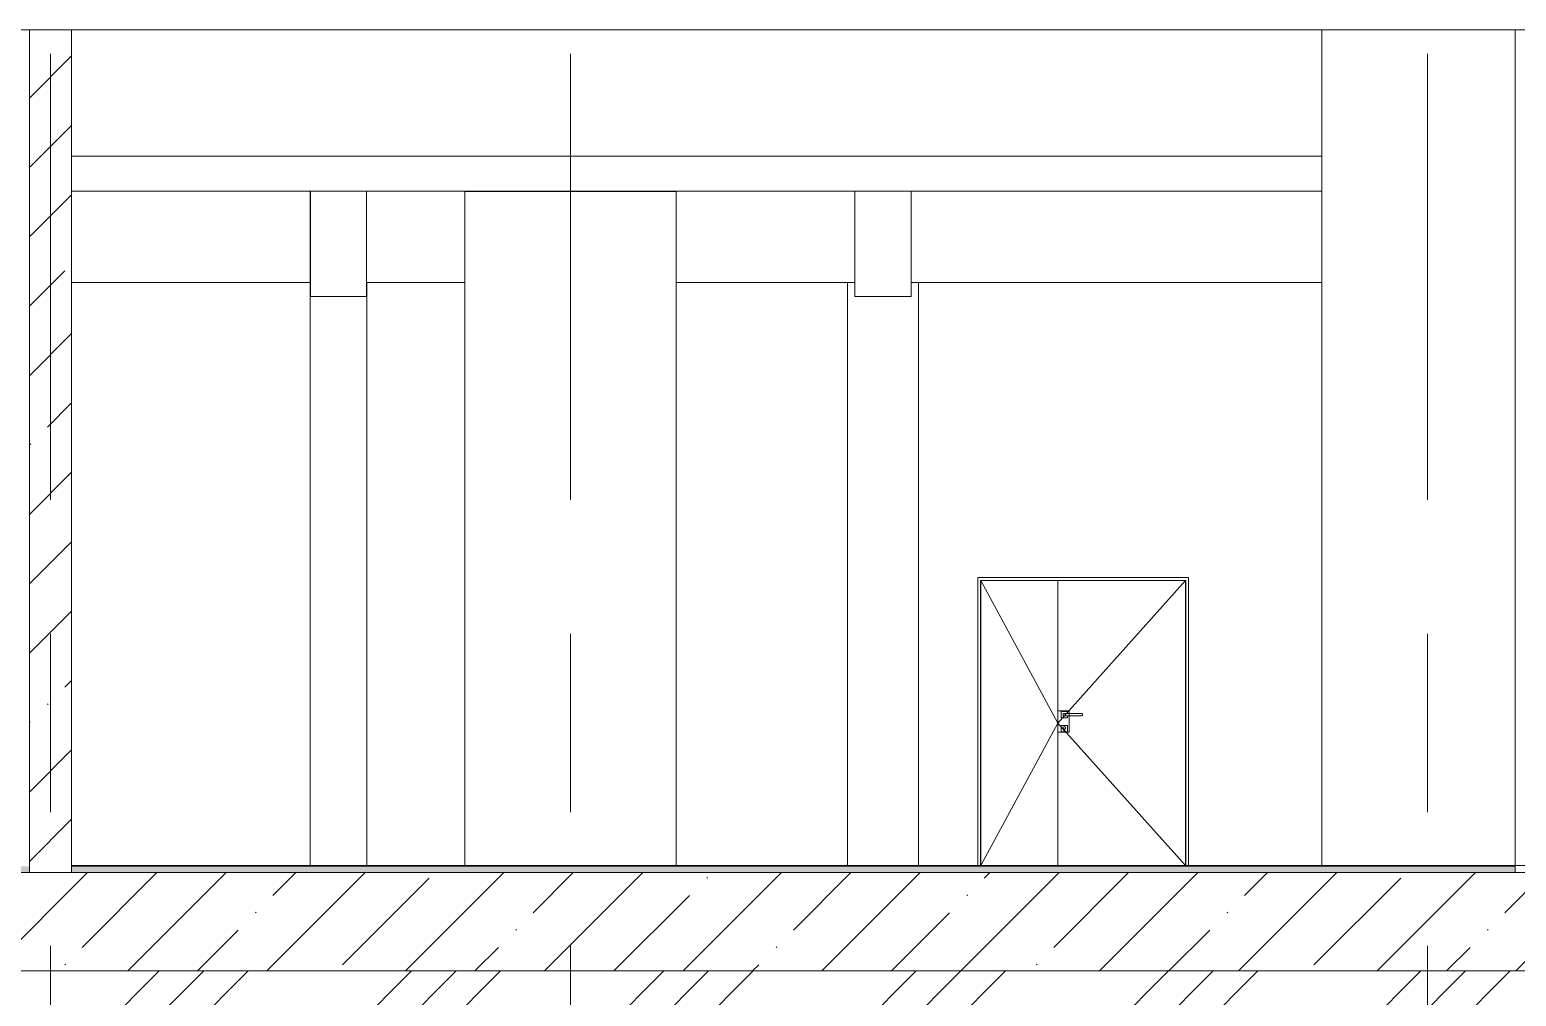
# Model space of a CAD drawing. Header units: millimetres. Extents: x -39507 to 33074, y -24219 to 30962.
# Drawn here: x -13630 to -3051, y -17580 to -10700 of the extents above; entities that cross this region are included whole.
import ezdxf

# ---------------------------------------------------------------- set-up
doc = ezdxf.new("R2010")
doc.units = ezdxf.units.MM
doc.linetypes.add('Осевые', pattern=[6350, 1270, -952.5, 3175, -952.5])
for name, color, linetype, lineweight in [('Высотные отметки', 7, 'Continuous', 9), ('Двери', 7, 'Continuous', 9), ('Каркас несущий', 7, 'Continuous', 9), ('Каркас_Импост', 7, 'Continuous', 9), ('Общие ребра', 7, 'Continuous', 9), ('Основа _2_-1', 7, 'Continuous', 9), ('Отделка 1 _4_-1', 7, 'Continuous', 9), ('Панель', 7, 'Continuous', 9), ('Перекрытия', 7, 'Continuous', 9), ('Потолки', 7, 'Continuous', 9), ('Стены', 7, 'Continuous', 9), ('Стены-1', 7, 'Continuous', 18), ('Структура _1_', 7, 'Continuous', 18), ('Фундамент несущей конструкции', 7, 'Continuous', 9), ('Фундамент несущей конструкции-1', 7, 'Continuous', 18), ('Черная _3 сплошная', 7, 'Continuous', 18), ('Штриховка разреза-2', 7, 'Continuous', 9), ('Элементы узлов', 7, 'Continuous', 9)]:
    doc.layers.add(name, color=color, linetype=linetype, lineweight=lineweight)
doc.layers.add('Оси-3', color=7, linetype='Осевые', lineweight=9, true_color=0xaaaaaa)
doc.layers.add('Элементы узлов-2', color=7, linetype='Continuous', lineweight=9, true_color=0x585858)
pattern_1 = [(45, (-2885.9, 6475), (-493.914, 493.914), []), (45, (-2392, 6475), (-493.914, 493.914), [873.125, -174.625, 6.706, -167.919])]

# ---------------------------------------------------------------- blocks, each defined once
blk = doc.blocks.new('Стена монолитная - Стена монолитная-463893-Разрез 2-2')
at = {"layer": 'Стены'}
blk.add_line((-2233, -16700), (-19933, -16700), dxfattribs=at)
blk = doc.blocks.new('Стена внутренняя15 - Стена внутренняя-486376-Разрез 2-2')
at = {"layer": 'Штриховка разреза-2'}
h = blk.add_hatch(dxfattribs=at)
h.set_pattern_fill('FP_1', color=256, style=0, pattern_type=2)
h.set_pattern_definition(pattern_1)
h.paths.add_polyline_path([(-13633, -16700), (-13333, -16700), (-13333, -10700), (-13633, -10700), (-13633, -14646)], flags=0)
at = {"layer": 'Стены'}
for p, q in [((-16033, -10700), (-13633, -10700)), ((-13633, -16700), (-13633, -10700)), ((-13333, -12600), (-13333, -16700)), ((-16033, -16700), (-13633, -16700)), ((-13333, -16700), (-15733, -16700))]:
    blk.add_line(p, q, dxfattribs=at)
at = {"layer": 'Стены-1'}
for p, q in [((-13633, -10700), (-13633, -16700)), ((-13333, -16700), (-13333, -10700)), ((-13633, -16700), (-13333, -16700))]:
    blk.add_line(p, q, dxfattribs=at)
blk = doc.blocks.new('Дверь - Полуторная_001 - ДВ3_20-15-6256087-Разрез 2-2')
at = {"layer": 'Двери'}
for p, q in [((-6313, -15522), (-6313, -15518)), ((-6313, -15518), (-6313, -15522)), ((-6313, -15522), (-6313, -15727)), ((-6313, -15701), (-6313, -15549)), ((-6313, -15549), (-6233, -15549)), ((-6233, -15549), (-6233, -15701)), ((-6245, -15552), (-6290, -15552)), ((-6290, -15552), (-6290, -15598)), ((-6290, -15598), (-6245, -15598)), ((-6245, -15652), (-6290, -15652)), ((-6290, -15652), (-6290, -15698)), ((-6275, -15568), (-6275, -15583)), ((-6275, -15568), (-6271, -15568)), ((-6275, -15583), (-6275, -15568)), ((-6271, -15583), (-6275, -15583)), ((-6271, -15568), (-6145, -15568)), ((-6145, -15583), (-6271, -15583)), ((-6145, -15568), (-6260, -15568)), ((-6260, -15583), (-6145, -15583)), ((-6245, -15568), (-6245, -15552)), ((-6245, -15598), (-6245, -15583)), ((-6245, -15698), (-6245, -15652)), ((-6145, -15568), (-6142, -15568)), ((-6142, -15583), (-6145, -15583)), ((-6139, -15583), (-6139, -15568)), ((-6233, -15701), (-6313, -15701)), ((-6313, -15727), (-6313, -15732)), ((-6313, -15732), (-6313, -15727)), ((-6290, -15698), (-6245, -15698)), ((-6273, -15676), (-6273, -15686)), ((-6273, -15676), (-6273, -15686)), ((-6263, -15686), (-6263, -15676)), ((-6263, -15686), (-6263, -15676))]:
    blk.add_line(p, q, dxfattribs=at)
for centre, radius, start, end in [((-6268, -15669), 8.37, 306.6737, 233.3263), ((-6268, -15669), 8.37, 218.9937, 233.3263), ((-6268, -15686), 5, 180, 0), ((-6268, -15686), 5, 240, 300), ((-6268, -15669), 8.37, 306.6737, 321.0063)]:
    blk.add_arc(centre, radius, start, end, dxfattribs=at)
at = {"layer": 'Каркас_Импост'}
for p, q in [((-6883, -14600), (-6883, -16650)), ((-5383, -14600), (-6883, -14600)), ((-6863, -16650), (-6863, -14620)), ((-6863, -14620), (-5403, -14620)), ((-5403, -14620), (-6863, -14620)), ((-6863, -14620), (-6863, -16650)), ((-5403, -14620), (-5403, -16650)), ((-5403, -14620), (-5403, -16650)), ((-5383, -14600), (-5383, -16650)), ((-6863, -16650), (-6883, -16650)), ((-6853, -16650), (-6863, -16650)), ((-5403, -16650), (-5413, -16650)), ((-5383, -16650), (-5403, -16650))]:
    blk.add_line(p, q, dxfattribs=at)
at = {"layer": 'Панель'}
for p, q in [((-6313, -14621), (-6862, -14621)), ((-6862, -14621), (-6862, -16650)), ((-5404, -14621), (-6313, -14621)), ((-6313, -14621), (-6313, -16650)), ((-6313, -16650), (-6313, -14621)), ((-5404, -16650), (-5404, -14621)), ((-6862, -16650), (-6313, -16650)), ((-6313, -16650), (-5404, -16650))]:
    blk.add_line(p, q, dxfattribs=at)
at = {"layer": 'Элементы узлов'}
for p, q in [((-6313, -15636), (-6862, -14621)), ((-6313, -15636), (-5404, -14621)), ((-6862, -16650), (-6313, -15636)), ((-5404, -16650), (-6313, -15636))]:
    blk.add_line(p, q, dxfattribs=at)
blk = doc.blocks.new('Фундаментная плита1 - Фундаментная плита-5964020-Разрез 2-2')
at = {"layer": 'Фундамент несущей конструкции'}
h = blk.add_hatch(dxfattribs=at)
h.set_pattern_fill('FP_1', color=256, style=0, pattern_type=2)
h.set_pattern_definition(pattern_1)
h.paths.add_polyline_path([(-31683, -17400), (25717, -17400), (25717, -16700), (-31683, -16700)], flags=0)
blk.add_line((-13383, -17400), (-5783, -17400), dxfattribs=at)
at = {"layer": 'Фундамент несущей конструкции-1'}
for p, q in [((19517, -16700), (-31383, -16700)), ((-31683, -17400), (25717, -17400))]:
    blk.add_line(p, q, dxfattribs=at)

msp = doc.modelspace()

# ---------------------------------------------------------------- hatches: boundary and pattern name
at = {"layer": 'Штриховка разреза-2'}
h = msp.add_hatch(dxfattribs=at)
h.set_pattern_fill('FP_3', color=256, style=0, pattern_type=2)
h.set_pattern_definition([(0, (-2885.9, 6475), (812.8, 203.2), [67.056, -542.544, 67.056, -542.544, -3251.2]), (0, (-2885.9, 6475), (812.8, 203.2), [-1219.2, 67.056, -1152.144, 67.056, -542.544, -1422.4]), (0, (-2885.9, 6475), (812.8, 203.2), [-3048, 67.056, -339.344, 67.056, -948.944]), (120, (-2581.1, 6576.6), (-582.3764, 602.3054), [67.056, -542.544, 67.056, -3793.744]), (120, (-2581.1, 6576.6), (-582.3764, 602.3054), [-676.656, -542.544, 67.056, -1152.144, -2032]), (120, (-2581.1, 6576.6), (-582.3764, 602.3054), [-2438.4, 67.056, -542.544, 67.056, -1355.344]), (120, (-2581.1, 6576.6), (-582.3764, 602.3054), [-3115.056, -339.344, 67.056, -948.944]), (240, (-2479.5, 6983), (-230.4236, -805.5054), [67.056, -542.544, 67.056, -542.544, -3251.2]), (240, (-2479.5, 6983), (-230.4236, -805.5054), [-1219.2, 67.056, -1152.144, 67.056, -542.544, -1422.4]), (240, (-2479.5, 6983), (-230.4236, -805.5054), [-3048, 67.056, -339.344, 67.056, -948.944])])
h.paths.add_polyline_path([(-13332.9, -16700), (-3057.9, -16700), (-3057.9, -16655), (-13332.9, -16655)], flags=0)
h.paths.add_polyline_path([(-23629.8, -16700), (-13632.9, -16700), (-13632.9, -16655), (-24182.9, -16655), (-24182.9, -16700)], flags=0)
at = {"layer": 'Элементы узлов-2'}
h = msp.add_hatch(dxfattribs=at)
h.set_pattern_fill('FP_17', color=256, style=0, pattern_type=2)
h.set_pattern_definition([(45, (-2885.9, 6475), (-898.026, 898.026), []), (45, (-2568.4, 6475), (0, 1796.05), []), (45, (-3203.4, 6475), (0, 1796.05), [])])
h.paths.add_polyline_path([(-3216.3, -18956.9), (26717.1, -18956.9), (26717.1, -9850), (28417.1, -7620), (32968.6, -7620), (32968.6, -6500), (25717.1, -6400), (25717.1, -17400), (-31682.9, -17400), (-31682.9, -6700), (-39507, -6700), (-39507, -7700), (-35182.9, -7700), (-32682.9, -10600), (-32682.9, -18956.9), (-12289, -18956.9)], flags=0)

# ---------------------------------------------------------------- linework, layer by layer
at = {"layer": 'Высотные отметки'}
msp.add_line((-4534.7, -16650), (-2502.8, -16650), dxfattribs=at)
at = {"layer": 'Каркас несущий'}
for p, q in [((-4434.9, -11600), (-13332.9, -11600)), ((-13332.9, -11850), (-11632.9, -11850)), ((-11232.9, -11850), (-11632.9, -11850)), ((-11632.9, -11850), (-11632.9, -12600)), ((-11632.9, -12500), (-11632.9, -11850)), ((-11232.9, -12600), (-11232.9, -11850)), ((-11232.9, -11850), (-7757.9, -11850)), ((-11232.9, -11850), (-11232.9, -12500)), ((-11232.9, -11850), (-7757.9, -11850)), ((-11232.9, -12500), (-11232.9, -11850)), ((-7357.9, -11850), (-7757.9, -11850)), ((-7757.9, -11850), (-7757.9, -12600)), ((-7757.9, -12500), (-7757.9, -11850)), ((-7757.9, -12500), (-7757.9, -11850)), ((-7357.9, -12600), (-7357.9, -11850)), ((-7357.9, -11850), (-4434.9, -11850)), ((-7357.9, -12500), (-7357.9, -11850)), ((-7357.9, -11850), (-4434.9, -11850)), ((-7357.9, -12500), (-7357.9, -11850)), ((-11634.9, -12500), (-13332.9, -12500)), ((-10534.9, -12500), (-11232.9, -12500)), ((-10534.9, -12500), (-11232.9, -12500)), ((-7757.9, -12500), (-9032.9, -12500)), ((-7809.9, -12500), (-9032.9, -12500)), ((-4434.9, -12500), (-7357.9, -12500)), ((-4434.9, -12500), (-7307.9, -12500)), ((-11632.9, -12600), (-11232.9, -12600)), ((-7757.9, -12600), (-7357.9, -12600))]:
    msp.add_line(p, q, dxfattribs=at)
at = {"layer": 'Общие ребра'}
msp.add_line((-3057.9, -16655), (-13332.9, -16655), dxfattribs=at)
at = {"layer": 'Оси-3'}
for p, q in [((-13482.9, -22619.5), (-13482.9, 29000)), ((-9782.9, -22619.5), (-9782.9, 29000)), ((-3682.9, -22619.5), (-3682.9, 29000))]:
    msp.add_line(p, q, dxfattribs=at)
at = {"layer": 'Основа _2_-1'}
for p, q in [((-13332.9, -16655), (-13332.9, -16700)), ((-13332.9, -16700), (-3057.9, -16700)), ((-3057.9, -16700), (-3057.9, -16655))]:
    msp.add_line(p, q, dxfattribs=at)
at = {"layer": 'Отделка 1 _4_-1'}
for p, q in [((-3059.9, -10700), (-13330.9, -10700)), ((-13330.9, -10701), (-3059.9, -10701)), ((-3057.9, -10700), (-3057.9, -16700)), ((-3037.9, -10700), (-3057.9, -10700)), ((-3057.9, -16650), (-13332.9, -16650)), ((-13332.9, -16650), (-13332.9, -16655)), ((-3057.9, -16655), (-3057.9, -16650)), ((-3057.9, -16700), (-3037.9, -16700))]:
    msp.add_line(p, q, dxfattribs=at)
at = {"layer": 'Перекрытия'}
for p, q in [((-13332.9, -11600), (-4434.9, -11600)), ((-11632.9, -11850), (-13332.9, -11850)), ((-11232.9, -11850), (-11632.9, -11850)), ((-7757.9, -11850), (-11232.9, -11850)), ((-7357.9, -11850), (-7757.9, -11850)), ((-4434.9, -11850), (-7357.9, -11850)), ((-13332.9, -16700), (-16032.9, -16700)), ((-13332.9, -16700), (-15732.9, -16700)), ((-13332.9, -16650), (-13332.9, -16700)), ((-13332.9, -16650), (-13332.9, -16700)), ((-11632.9, -16650), (-11232.9, -16650)), ((-11232.9, -16700), (-11632.9, -16700)), ((-10532.9, -16650), (-9032.9, -16650)), ((-9032.9, -16700), (-10532.9, -16700)), ((-10382.9, -16650), (-9182.9, -16650)), ((-9182.9, -16700), (-10382.9, -16700)), ((-9982.9, -16650), (-9582.9, -16650)), ((-9582.9, -16700), (-9982.9, -16700)), ((-7807.9, -16650), (-7307.9, -16650)), ((-7307.9, -16700), (-7807.9, -16700)), ((-4432.9, -16650), (-3057.9, -16650)), ((-2932.9, -16700), (-4432.9, -16700)), ((-4282.9, -16650), (-3082.9, -16650)), ((-3082.9, -16700), (-4282.9, -16700)), ((-3882.9, -16650), (-3482.9, -16650)), ((-3882.9, -16650), (-3482.9, -16650)), ((-3482.9, -16700), (-3882.9, -16700)), ((-3482.9, -16700), (-3882.9, -16700))]:
    msp.add_line(p, q, dxfattribs=at)
at = {"layer": 'Потолки'}
for p, q in [((-16032.9, -10700), (8367.1, -10700)), ((-15732.9, -10700), (-13332.9, -10700))]:
    msp.add_line(p, q, dxfattribs=at)
at = {"layer": 'Стены'}
for p, q in [((-3059.9, -10701), (-4434.9, -10701)), ((-4434.9, -10701), (-4434.9, -16650)), ((-3059.9, -16650), (-3059.9, -10701)), ((-11632.9, -11851), (-11634.9, -11851)), ((-11634.9, -11851), (-11634.9, -16650)), ((-11632.9, -12600), (-11632.9, -11851)), ((-11232.9, -12600), (-11232.9, -11851)), ((-9032.9, -11851), (-10534.9, -11851)), ((-10534.9, -11851), (-10534.9, -16650)), ((-9032.9, -11851), (-9030.9, -11851)), ((-9032.9, -11851), (-9030.9, -11851)), ((-9030.9, -11851), (-9030.9, -16650)), ((-7757.9, -12600), (-7757.9, -11851)), ((-7357.9, -11851), (-7357.9, -12600)), ((-11230.9, -12500), (-11230.9, -16650)), ((-7809.9, -12500), (-7809.9, -16650)), ((-7305.9, -12500), (-7305.9, -16650)), ((-11232.9, -12600), (-11632.9, -12600)), ((-7357.9, -12600), (-7757.9, -12600)), ((-6882.9, -16640), (-6882.9, -14600)), ((-6882.9, -14600), (-5382.9, -14600)), ((-5382.9, -14600), (-5382.9, -16640)), ((-13332.9, -16650), (-6882.9, -16650)), ((-11634.9, -16650), (-11232.9, -16650)), ((-10534.9, -16650), (-9032.9, -16650)), ((-7809.9, -16650), (-7307.9, -16650)), ((-6882.9, -16650), (-6882.9, -16640)), ((-5382.9, -16640), (-5382.9, -16650)), ((-5382.9, -16650), (-3057.9, -16650)), ((-4434.9, -16650), (-3059.9, -16650))]:
    msp.add_line(p, q, dxfattribs=at)
at = {"layer": 'Структура _1_'}
for p, q in [((-13330.9, -10700), (-13332.9, -10700)), ((-13332.9, -10700), (-13332.9, -10701)), ((-3057.9, -10700), (-3059.9, -10700)), ((-3057.9, -10701), (-3057.9, -10700))]:
    msp.add_line(p, q, dxfattribs=at)
at = {"layer": 'Черная _3 сплошная'}
msp.add_line((25717.1, -17400), (-31682.9, -17400), dxfattribs=at)

# ---------------------------------------------------------------- block references
at = {"layer": 'Двери'}
msp.add_blockref('Дверь - Полуторная_001 - ДВ3_20-15-6256087-Разрез 2-2', (0, 0), dxfattribs=at)
at = {"layer": 'Стены'}
for name in ['Стена монолитная - Стена монолитная-463893-Разрез 2-2', 'Стена внутренняя15 - Стена внутренняя-486376-Разрез 2-2']:
    msp.add_blockref(name, (0, 0), dxfattribs=at)
at = {"layer": 'Фундамент несущей конструкции'}
msp.add_blockref('Фундаментная плита1 - Фундаментная плита-5964020-Разрез 2-2', (0, 0), dxfattribs=at)

doc.saveas('drawing.dxf')
